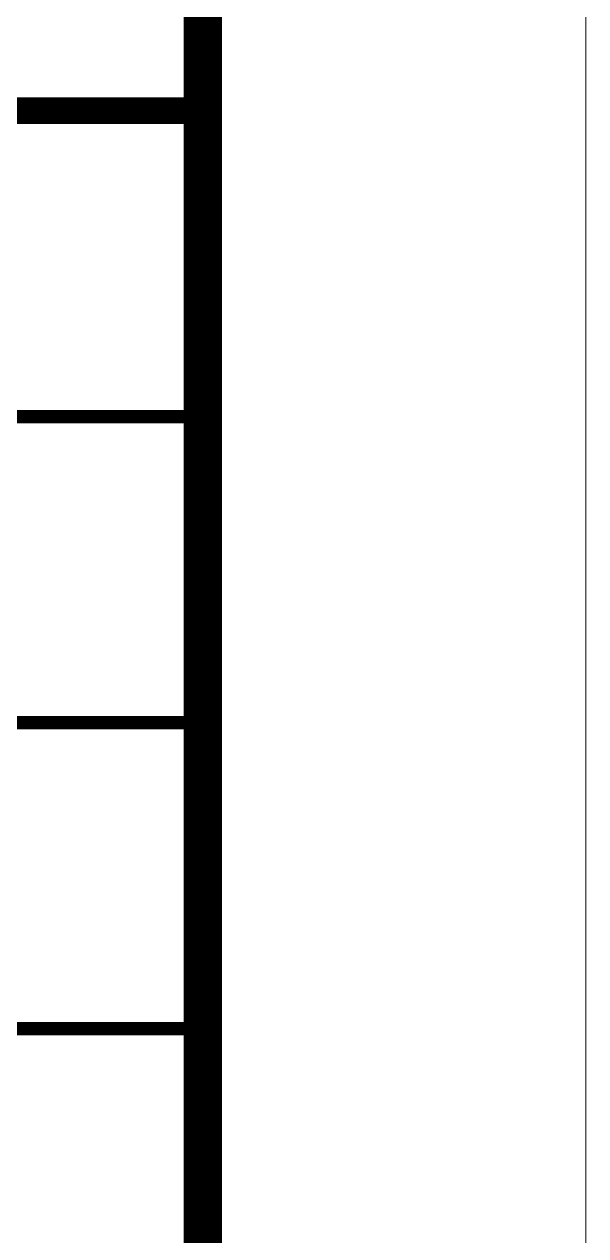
# Model space of a CAD drawing. Extents: x 5031545 to 5313844, y -886381 to -283477.
# Drawn here: x 5178877 to 5180343, y -696922 to -693755 of the extents above; entities that cross this region are included whole.
import ezdxf

# ---------------------------------------------------------------- set-up
doc = ezdxf.new("R2010")
doc.units = 0
doc.header["$LTSCALE"] = 1000
doc.header["$MEASUREMENT"] = 0
doc.layers.add('图框', color=147, linetype='CONTINUOUS', lineweight=20)

# ---------------------------------------------------------------- blocks, each defined once
blk = doc.blocks.new('B2-2#-tq1')
at = {"layer": '图框'}
for points, const_width in [([(698745.1, 800154.4), (691745.1, 800154.4)], 70), ([(691745.1, 800154.4), (698745.1, 800154.4)], 70), ([(691745.1, 799354.4), (698745.1, 799354.4)], 35), ([(691745.1, 798554.4), (698745.1, 798554.4)], 35), ([(691745.1, 797754.4), (698745.1, 797754.4)], 35)]:
    blk.add_lwpolyline(points, dxfattribs=dict(at, const_width=const_width))

msp = doc.modelspace()

# ---------------------------------------------------------------- linework, layer by layer
at = {"layer": '图框'}
msp.add_lwpolyline([(5120943.5, -666226.8), (5180343.3, -666226.8), (5180343.3, -708181), (5120943.5, -708181)], close=True, dxfattribs=at)
at = {"layer": '图框', "const_width": 100}
msp.add_lwpolyline([(5123443.5, -707181), (5179343.5, -707181), (5179343.5, -667181), (5123443.5, -667181)], close=True, dxfattribs=at)

# ---------------------------------------------------------------- block references
at = {"layer": '图框'}
msp.add_blockref('B2-2#-tq1', (4480598.4, -1494135.1), dxfattribs=at)

doc.saveas('drawing.dxf')
